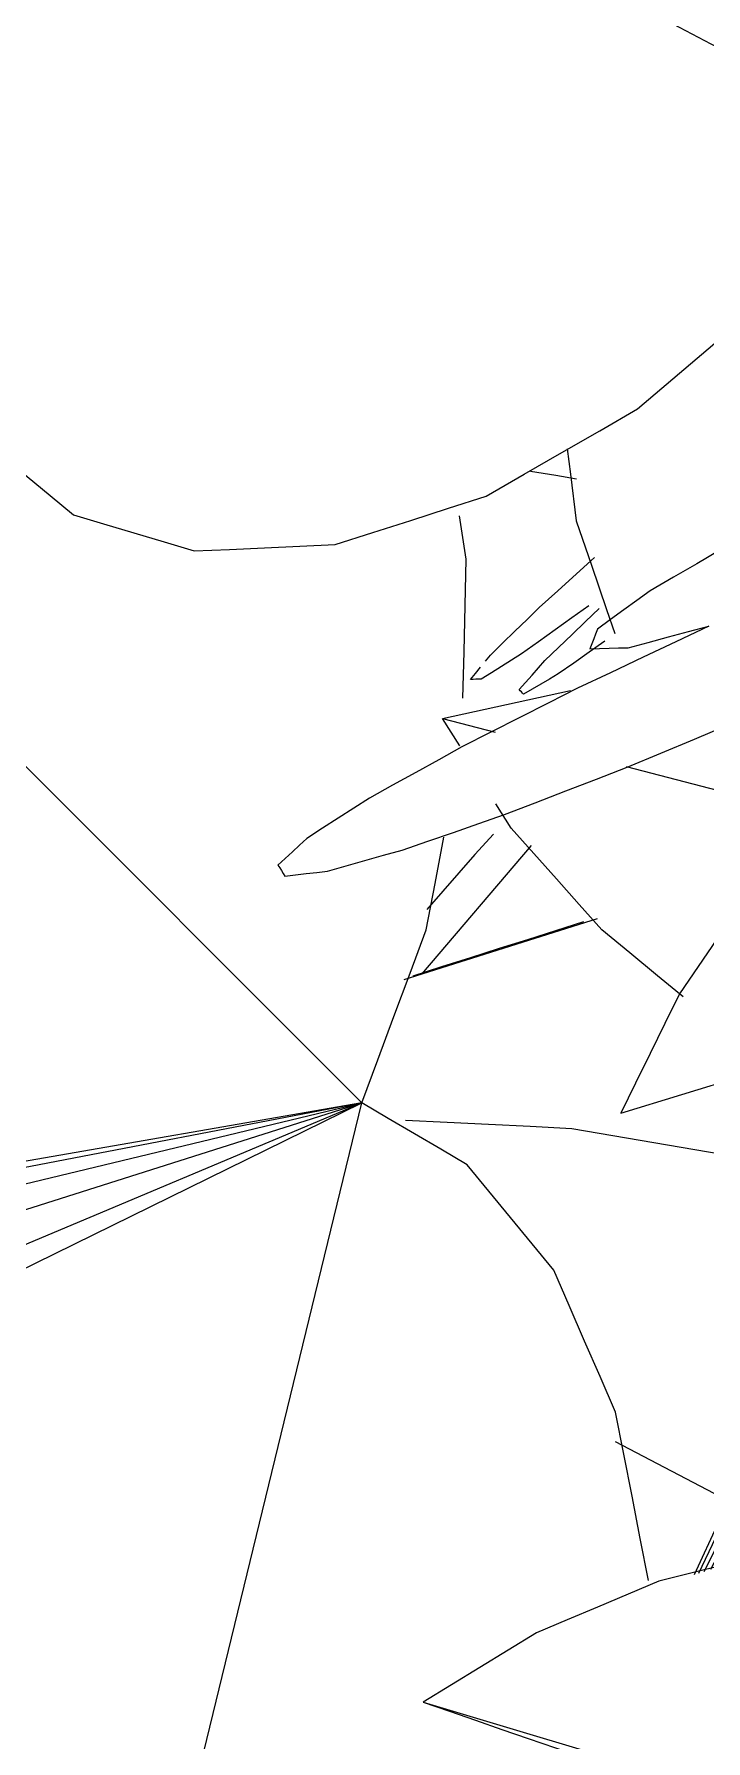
# Model space of a CAD drawing. Header units: metres. Extents: x 13.9 to 26.7, y -0.2 to 3.2.
# Drawn here: x 16.5497 to 16.5714, y 2.0206 to 2.0758 of the extents above; entities that cross this region are included whole.
import ezdxf

# ---------------------------------------------------------------- set-up
doc = ezdxf.new("R2010")
doc.units = ezdxf.units.M
doc.layers.add('Importações nas famílias', color=10, linetype='Continuous', lineweight=5)
doc.layers.add('Vegetação', color=7, linetype='Continuous', lineweight=5)

# ---------------------------------------------------------------- blocks, each defined once
blk = doc.blocks.new('Planta_pergolado_12200 - plantas pergolado_skp_Component_12-V138-Corte 1')
at = {"layer": 'Importações nas famílias'}
for p, q in [((16.587657, 1.283695), (16.586725, 1.284055)), ((16.562287, 1.279872), (16.594958, 1.270082)), ((16.602636, 1.267781), (16.604639, 1.267181))]:
    blk.add_line(p, q, dxfattribs=at)
at = {"layer": 'Importações nas famílias', "flags": 128}
for points in [[(16.574049, 1.284819), (16.573011, 1.284559), (16.571973, 1.284298), (16.570935, 1.284038), (16.569897, 1.283777)], [(16.578304, 1.285216), (16.57724, 1.285117), (16.576176, 1.285018), (16.575113, 1.284918), (16.574049, 1.284819)], [(16.582563, 1.284959), (16.581498, 1.285024), (16.580433, 1.285088), (16.579369, 1.285152), (16.578304, 1.285216)], [(16.586725, 1.284055), (16.585684, 1.284281), (16.584644, 1.284507), (16.583603, 1.284733), (16.582563, 1.284959)], [(16.569897, 1.283777), (16.568909, 1.283362), (16.567921, 1.282946), (16.566933, 1.282531), (16.565945, 1.282115)], [(16.565945, 1.282115), (16.565031, 1.281555), (16.564116, 1.280994), (16.563202, 1.280433), (16.562287, 1.279872)], [(16.562287, 1.279872), (16.563134, 1.279579), (16.563981, 1.279285), (16.564828, 1.278991), (16.565675, 1.278697)], [(16.565675, 1.278697), (16.566563, 1.278398), (16.56745, 1.278099), (16.568338, 1.2778), (16.569225, 1.2775)], [(16.569225, 1.2775), (16.570143, 1.277199), (16.571061, 1.276898), (16.571979, 1.276596), (16.572897, 1.276295)], [(16.572897, 1.276295), (16.573836, 1.275995), (16.574774, 1.275694), (16.575713, 1.275394), (16.576651, 1.275094)], [(16.576651, 1.275094), (16.5776, 1.274798), (16.578548, 1.274503), (16.579497, 1.274207), (16.580445, 1.273911)], [(16.580445, 1.273911), (16.581393, 1.273623), (16.582341, 1.273335), (16.583289, 1.273048), (16.584236, 1.27276)], [(16.584236, 1.27276), (16.585173, 1.272483), (16.58611, 1.272206), (16.587047, 1.271929), (16.587984, 1.271652)], [(16.587984, 1.271652), (16.588899, 1.271389), (16.589814, 1.271127), (16.590729, 1.270864), (16.591645, 1.270601)], [(16.591645, 1.270601), (16.592528, 1.270355), (16.593412, 1.270109), (16.594295, 1.269864), (16.595179, 1.269618)], [(16.604639, 1.267181), (16.604198, 1.268148), (16.603757, 1.269115), (16.603316, 1.270082), (16.603015, 1.27074)], [(16.603176, 1.26754), (16.603907, 1.267361), (16.604639, 1.267181)]]:
    blk.add_lwpolyline(points, dxfattribs=at)
blk = doc.blocks.new('Planta_pergolado_12200 - plantas pergolado_skp_Component_16-V482-Corte 1')
blk.add_blockref('Planta_pergolado_12200 - plantas pergolado_skp_Component_12-V138-Corte 1', (0, 0.742029))
blk = doc.blocks.new('Planta_pergolado_12200 - plantas pergolado_skp_-3067431-Corte 1')
blk.add_blockref('Planta_pergolado_12200 - plantas pergolado_skp_Component_16-V482-Corte 1', (0, 0))
blk = doc.blocks.new('Planta_pergolado_12200 - plantas pergolado_skp_-3067432-Corte 1')
blk.add_blockref('Planta_pergolado_12200 - plantas pergolado_skp_-3067431-Corte 1', (0, 0))
blk = doc.blocks.new('Planta_pergolado_12200 - plantas pergolado_skp_Component_12-V990-Corte 1')
at = {"layer": 'Importações nas famílias'}
blk.add_line((16.561674, 2.045255), (16.56792, 2.047232), dxfattribs=at)
at = {"layer": 'Importações nas famílias', "flags": 128}
for points in [[(16.564754, 2.046266), (16.565663, 2.046554), (16.566572, 2.046842), (16.56748, 2.04713)], [(16.561959, 2.045379), (16.562891, 2.045675), (16.563822, 2.04597), (16.564754, 2.046266)]]:
    blk.add_lwpolyline(points, dxfattribs=at)
blk = doc.blocks.new('Planta_pergolado_12200 - plantas pergolado_skp_Component_17-V991-Corte 1')
at = {"layer": 'Importações nas famílias'}
for p, q in [((16.571582, 2.026197), (16.578779, 2.040007)), ((16.577879, 2.039219), (16.578694, 2.04004)), ((16.579191, 2.039847), (16.571798, 2.026269)), ((16.579554, 2.039707), (16.571991, 2.026327)), ((16.572139, 2.026356), (16.579847, 2.039593)), ((16.571366, 2.026125), (16.577879, 2.039219)), ((16.575702, 2.036145), (16.571037, 2.026015)), ((16.575761, 2.035691), (16.571176, 2.026061)), ((16.582697, 2.035101), (16.575091, 2.026774)), ((16.582987, 2.033302), (16.582241, 2.032312)), ((16.578833, 2.028038), (16.578027, 2.027077))]:
    blk.add_line(p, q, dxfattribs=at)
at = {"layer": 'Importações nas famílias', "flags": 128}
for points in [[(16.608793, 2.066826), (16.608505, 2.066333), (16.608217, 2.065841)], [(16.582241, 2.032312), (16.581389, 2.031244), (16.580537, 2.030175), (16.579685, 2.029107), (16.578833, 2.028038)], [(16.570466, 2.018474), (16.569738, 2.017706), (16.56901, 2.016939)], [(16.56901, 2.016939), (16.568458, 2.016421), (16.567907, 2.015904), (16.567355, 2.015387), (16.566804, 2.014869)], [(16.566804, 2.014869), (16.566476, 2.014646), (16.566148, 2.014424), (16.565821, 2.014201), (16.565493, 2.013978)], [(16.565493, 2.013978), (16.565417, 2.014068), (16.565342, 2.014159), (16.565266, 2.014249), (16.56519, 2.01434)]]:
    blk.add_lwpolyline(points, dxfattribs=at)
blk = doc.blocks.new('Planta_pergolado_12200 - plantas pergolado_skp_Component_16-V992-Corte 1')
for name in ['Planta_pergolado_12200 - plantas pergolado_skp_Component_17-V991-Corte 1', 'Planta_pergolado_12200 - plantas pergolado_skp_Component_12-V990-Corte 1']:
    blk.add_blockref(name, (0, 0))
blk = doc.blocks.new('Planta_pergolado_12200 - plantas pergolado_skp_-V1045-Corte 1')
blk.add_blockref('Planta_pergolado_12200 - plantas pergolado_skp_Component_16-V992-Corte 1', (0, 0))
blk = doc.blocks.new('Planta_pergolado_12200 - plantas pergolado_skp_Component_12-V1075-Corte 1')
at = {"layer": 'Importações nas famílias'}
for p, q in [((16.564553, 2.049958), (16.563955, 2.049299)), ((16.562242, 2.045435), (16.56578, 2.049585))]:
    blk.add_line(p, q, dxfattribs=at)
at = {"layer": 'Importações nas famílias', "flags": 128}
blk.add_lwpolyline([(16.563955, 2.049299), (16.563437, 2.048705), (16.562919, 2.048111), (16.5624, 2.047517)], dxfattribs=at)
blk = doc.blocks.new('Planta_pergolado_12200 - plantas pergolado_skp_Component_12-V1076-Corte 1')
at = {"layer": 'Importações nas famílias', "flags": 128}
blk.add_lwpolyline([(16.565756, 2.06169), (16.566575, 2.061554), (16.567237, 2.061444)], dxfattribs=at)
blk = doc.blocks.new('Planta_pergolado_12200 - plantas pergolado_skp_Component_17-V1077-Corte 1')
at = {"layer": 'Importações nas famílias'}
blk.add_line((16.564298, 2.055547), (16.564458, 2.055744), dxfattribs=at)
at = {"layer": 'Importações nas famílias', "flags": 128}
for points in [[(16.566034, 2.057279), (16.566636, 2.057824), (16.567238, 2.058368), (16.567822, 2.058897)], [(16.564458, 2.055744), (16.564852, 2.056128), (16.565246, 2.056511), (16.56564, 2.056895), (16.566034, 2.057279)], [(16.567634, 2.057338), (16.567091, 2.056949), (16.566549, 2.05656), (16.566006, 2.05617), (16.565463, 2.055781)], [(16.566218, 2.05557), (16.566656, 2.055989), (16.567094, 2.056407), (16.567533, 2.056826), (16.567971, 2.057244)], [(16.568152, 2.056194), (16.56765, 2.05584), (16.567149, 2.055486), (16.566647, 2.055133)], [(16.565463, 2.055781), (16.565138, 2.055578), (16.564813, 2.055374), (16.564488, 2.055171), (16.564162, 2.054968)], [(16.565386, 2.054626), (16.565594, 2.054862), (16.565802, 2.055098), (16.56601, 2.055334), (16.566218, 2.05557)], [(16.563819, 2.054955), (16.563979, 2.055152), (16.564139, 2.055349)], [(16.564162, 2.054968), (16.564077, 2.054965), (16.563991, 2.054962), (16.563905, 2.054958), (16.563819, 2.054955)], [(16.566647, 2.055133), (16.566368, 2.054969), (16.56609, 2.054805), (16.565811, 2.054641), (16.565532, 2.054477)], [(16.565532, 2.054477), (16.565496, 2.054514), (16.565459, 2.054552), (16.565423, 2.054589), (16.565386, 2.054626)]]:
    blk.add_lwpolyline(points, dxfattribs=at)
blk = doc.blocks.new('Planta_pergolado_12200 - plantas pergolado_skp_Component_16-V1078-Corte 1')
for name in ['Planta_pergolado_12200 - plantas pergolado_skp_Component_12-V1076-Corte 1', 'Planta_pergolado_12200 - plantas pergolado_skp_Component_17-V1077-Corte 1', 'Planta_pergolado_12200 - plantas pergolado_skp_Component_12-V1075-Corte 1']:
    blk.add_blockref(name, (0, 0))
blk = doc.blocks.new('Planta_pergolado_12200 - plantas pergolado_skp_-V1129-Corte 1')
blk.add_blockref('Planta_pergolado_12200 - plantas pergolado_skp_Component_16-V1078-Corte 1', (0, 0))
blk = doc.blocks.new('Planta_pergolado_12200 - plantas pergolado_skp_Component_12-V1354-Corte 1')
at = {"layer": 'Importações nas famílias'}
blk.add_line((16.512737, 2.085113), (16.547627, 2.079659), dxfattribs=at)
at = {"layer": 'Importações nas famílias', "flags": 128}
for points in [[(16.516977, 2.086145), (16.518096, 2.086323), (16.519216, 2.086501), (16.520336, 2.086679), (16.521456, 2.086857)], [(16.521456, 2.086857), (16.522623, 2.086953), (16.523791, 2.08705), (16.524958, 2.087146), (16.526125, 2.087242)], [(16.526125, 2.087242), (16.527327, 2.087256), (16.528529, 2.087269), (16.529731, 2.087283), (16.530933, 2.087296)], [(16.530933, 2.087296), (16.532156, 2.087227), (16.533379, 2.087157), (16.534602, 2.087088), (16.535825, 2.087018)], [(16.535825, 2.087018), (16.537056, 2.086867), (16.538287, 2.086715), (16.539517, 2.086563), (16.540748, 2.086412)], [(16.540748, 2.086412), (16.541973, 2.08618), (16.543197, 2.085947), (16.544422, 2.085715), (16.545646, 2.085483)], [(16.512737, 2.085113), (16.513797, 2.085371), (16.514857, 2.085629), (16.515917, 2.085887), (16.516977, 2.086145)], [(16.545646, 2.085483), (16.546851, 2.085173), (16.548056, 2.084863), (16.549261, 2.084553), (16.549916, 2.084384)], [(16.515627, 2.081443), (16.514905, 2.08236), (16.514182, 2.083278), (16.51346, 2.084195), (16.512737, 2.085113)], [(16.519177, 2.078145), (16.51829, 2.078969), (16.517402, 2.079794), (16.516515, 2.080618), (16.515627, 2.081443)], [(16.523302, 2.075297), (16.522271, 2.076009), (16.52124, 2.076721), (16.520208, 2.077433), (16.519177, 2.078145)], [(16.527907, 2.072965), (16.526756, 2.073548), (16.525605, 2.074131), (16.524454, 2.074714), (16.523302, 2.075297)], [(16.532883, 2.071205), (16.531639, 2.071645), (16.530395, 2.072085), (16.529151, 2.072525), (16.527907, 2.072965)], [(16.538113, 2.070057), (16.536805, 2.070344), (16.535498, 2.070631), (16.53419, 2.070918), (16.532883, 2.071205)], [(16.540794, 2.069803), (16.539453, 2.06993), (16.538113, 2.070057)]]:
    blk.add_lwpolyline(points, dxfattribs=at)
blk = doc.blocks.new('Planta_pergolado_12200 - plantas pergolado_skp_Component_17-V1356-Corte 1')
at = {"layer": 'Importações nas famílias', "flags": 128}
for points in [[(16.566941, 2.062413), (16.567044, 2.061593), (16.567233, 2.060079)], [(16.567233, 2.060079), (16.56772, 2.058648), (16.568208, 2.057216), (16.568472, 2.056439)]]:
    blk.add_lwpolyline(points, dxfattribs=at)
blk = doc.blocks.new('Planta_pergolado_12200 - plantas pergolado_skp_Component_16-V1357-Corte 1')
for name in ['Planta_pergolado_12200 - plantas pergolado_skp_Component_17-V1356-Corte 1', 'Planta_pergolado_12200 - plantas pergolado_skp_Component_12-V1354-Corte 1']:
    blk.add_blockref(name, (0, 0))
blk = doc.blocks.new('Planta_pergolado_12200 - plantas pergolado_skp_-V1377-Corte 1')
blk.add_blockref('Planta_pergolado_12200 - plantas pergolado_skp_Component_16-V1357-Corte 1', (0, 0))
blk = doc.blocks.new('Planta_pergolado_12200 - plantas pergolado_skp_-V1378-Corte 1')
blk.add_blockref('Planta_pergolado_12200 - plantas pergolado_skp_-V1377-Corte 1', (0, 0))
blk = doc.blocks.new('Planta_pergolado_12200 - plantas pergolado_skp_-3067454-Corte 1')
for name in ['Planta_pergolado_12200 - plantas pergolado_skp_-V1045-Corte 1', 'Planta_pergolado_12200 - plantas pergolado_skp_-V1129-Corte 1', 'Planta_pergolado_12200 - plantas pergolado_skp_-V1378-Corte 1']:
    blk.add_blockref(name, (0, 0))
blk = doc.blocks.new('Planta_pergolado_12200 - plantas pergolado_skp_Component_12-V1561-Corte 1')
at = {"layer": 'Importações nas famílias'}
blk.add_line((16.57214, 2.02841), (16.568497, 2.03031), dxfattribs=at)
at = {"layer": 'Importações nas famílias', "flags": 128}
for points in [[(16.561714, 2.040712), (16.563057, 2.040646), (16.5644, 2.040579), (16.565743, 2.040513), (16.567087, 2.040447)], [(16.567087, 2.040447), (16.568412, 2.040219), (16.569738, 2.039992), (16.571064, 2.039764), (16.57239, 2.039537)], [(16.57239, 2.039537), (16.573668, 2.039153), (16.574946, 2.03877)]]:
    blk.add_lwpolyline(points, dxfattribs=at)
blk = doc.blocks.new('Planta_pergolado_12200 - plantas pergolado_skp_Component_17-V1565-Corte 1')
at = {"layer": 'Importações nas famílias'}
for p, q in [((16.537321, 2.064294), (16.560305, 2.041269)), ((16.56368, 2.058845), (16.563464, 2.06024)), ((16.560305, 2.041269), (16.532047, 2.036366)), ((16.560305, 2.041269), (16.533751, 2.036161)), ((16.535286, 2.035259), (16.560305, 2.041269)), ((16.536547, 2.033722), (16.560305, 2.041269)), ((16.537447, 2.031655), (16.560305, 2.041269)), ((16.537735, 2.030183), (16.560305, 2.041269)), ((16.549273, 1.995942), (16.560305, 2.041269))]:
    blk.add_line(p, q, dxfattribs=at)
at = {"layer": 'Importações nas famílias', "flags": 128}
for points in [[(16.563569, 2.054353), (16.563606, 2.05585), (16.563643, 2.057348), (16.56368, 2.058845)], [(16.562381, 2.04686), (16.562669, 2.048359), (16.562956, 2.049858)], [(16.560305, 2.041269), (16.560824, 2.042666), (16.561343, 2.044064), (16.561862, 2.045462), (16.562381, 2.04686)], [(16.563708, 2.039269), (16.562857, 2.039769), (16.562007, 2.040269), (16.561156, 2.040769), (16.560305, 2.041269)], [(16.566504, 2.035861), (16.565805, 2.036713), (16.565106, 2.037565), (16.564407, 2.038417), (16.563708, 2.039269)], [(16.568501, 2.031278), (16.568001, 2.032424), (16.567502, 2.03357), (16.567003, 2.034716), (16.566504, 2.035861)], [(16.569563, 2.025831), (16.569298, 2.027192), (16.569032, 2.028554), (16.568766, 2.029916), (16.568501, 2.031278)]]:
    blk.add_lwpolyline(points, dxfattribs=at)
blk = doc.blocks.new('Planta_pergolado_12200 - plantas pergolado_skp_Component_16-V1566-Corte 1')
for name in ['Planta_pergolado_12200 - plantas pergolado_skp_Component_17-V1565-Corte 1', 'Planta_pergolado_12200 - plantas pergolado_skp_Component_12-V1561-Corte 1']:
    blk.add_blockref(name, (0, 0))
blk = doc.blocks.new('Planta_pergolado_12200 - plantas pergolado_skp_Component_12-V1586-Corte 1')
at = {"layer": 'Importações nas famílias'}
for p, q in [((16.562912, 2.053695), (16.564612, 2.053249)), ((16.563466, 2.052809), (16.562912, 2.053695)), ((16.568847, 2.052141), (16.575101, 2.050503)), ((16.565125, 2.050153), (16.564633, 2.05094)), ((16.574768, 2.041963), (16.573751, 2.042591)), ((16.581503, 2.038859), (16.580437, 2.039203))]:
    blk.add_line(p, q, dxfattribs=at)
at = {"layer": 'Importações nas famílias', "flags": 128}
for points in [[(16.562912, 2.053695), (16.563946, 2.05392), (16.564979, 2.054145), (16.566012, 2.05437), (16.567045, 2.054595)], [(16.56806, 2.046859), (16.567326, 2.047683), (16.566593, 2.048506), (16.565859, 2.049329), (16.565125, 2.050153)], [(16.599472, 2.050006), (16.6006, 2.049475), (16.601727, 2.048944), (16.602855, 2.048413), (16.603983, 2.047882)], [(16.603983, 2.047882), (16.605065, 2.047272), (16.606146, 2.046663), (16.607228, 2.046054), (16.608309, 2.045444)], [(16.570681, 2.044692), (16.569854, 2.045376), (16.568957, 2.046117), (16.56806, 2.046859)], [(16.608309, 2.045444), (16.609333, 2.044763), (16.610356, 2.044082), (16.611326, 2.043436)], [(16.580437, 2.039203), (16.57928, 2.039732), (16.578122, 2.040261)]]:
    blk.add_lwpolyline(points, dxfattribs=at)
blk = doc.blocks.new('Planta_pergolado_12200 - plantas pergolado_skp_Component_16-V1588-Corte 1')
blk.add_blockref('Planta_pergolado_12200 - plantas pergolado_skp_Component_12-V1586-Corte 1', (0, 0))
blk = doc.blocks.new('Planta_pergolado_12200 - plantas pergolado_skp_-V1594-Corte 1')
for name in ['Planta_pergolado_12200 - plantas pergolado_skp_Component_16-V1588-Corte 1', 'Planta_pergolado_12200 - plantas pergolado_skp_Component_16-V1566-Corte 1']:
    blk.add_blockref(name, (0, 0))
blk = doc.blocks.new('Planta_pergolado_12200 - plantas pergolado_skp_-3067456-Corte 1')
blk.add_blockref('Planta_pergolado_12200 - plantas pergolado_skp_-V1594-Corte 1', (0, 0))
blk = doc.blocks.new('Planta_pergolado_12200 - plantas pergolado_skp_-3067465-Corte 1')
blk.add_blockref('Planta_pergolado_12200 - plantas pergolado_skp_-3067456-Corte 1', (0, 0))
blk = doc.blocks.new('Planta_pergolado_12200 - plantas pergolado_skp_Component_12-V2065-Corte 1')
at = {"layer": 'Importações nas famílias'}
blk.add_line((16.568668, 2.040942), (16.607646, 2.052807), dxfattribs=at)
at = {"layer": 'Importações nas famílias', "flags": 128}
for points in [[(16.594966, 2.058905), (16.593935, 2.058841), (16.592904, 2.058778), (16.591874, 2.058714), (16.590843, 2.058651)], [(16.597327, 2.058675), (16.597009, 2.058706), (16.595987, 2.058805), (16.594966, 2.058905)], [(16.590843, 2.058651), (16.589828, 2.058426), (16.588813, 2.058201), (16.587797, 2.057976), (16.586782, 2.057751)], [(16.586782, 2.057751), (16.585806, 2.057369), (16.58483, 2.056988), (16.583854, 2.056607), (16.582878, 2.056226)], [(16.582878, 2.056226), (16.581964, 2.055697), (16.58105, 2.055169), (16.580136, 2.054641), (16.579222, 2.054112)], [(16.579222, 2.054112), (16.578391, 2.053449), (16.577561, 2.052786), (16.57673, 2.052123), (16.5759, 2.051459)], [(16.5759, 2.051459), (16.575172, 2.050677), (16.574445, 2.049894), (16.573717, 2.049112), (16.57299, 2.048329)], [(16.57299, 2.048329), (16.572382, 2.047446), (16.571775, 2.046563), (16.571168, 2.045679), (16.57056, 2.044796)], [(16.57056, 2.044796), (16.570087, 2.043832), (16.569614, 2.042869), (16.569141, 2.041905), (16.568668, 2.040942)]]:
    blk.add_lwpolyline(points, dxfattribs=at)
blk = doc.blocks.new('Planta_pergolado_12200 - plantas pergolado_skp_Component_17-V2067-Corte 1')
at = {"layer": 'Importações nas famílias', "flags": 128}
for points in [[(16.572625, 2.05957), (16.571873, 2.059133), (16.571121, 2.058696), (16.570368, 2.05826), (16.569616, 2.057823)], [(16.569616, 2.057823), (16.569191, 2.057512), (16.568766, 2.057201), (16.568342, 2.05689), (16.567917, 2.05658)], [(16.571509, 2.056677), (16.57045, 2.056175), (16.569392, 2.055674), (16.568333, 2.055172), (16.567274, 2.054671)], [(16.567917, 2.05658), (16.567856, 2.056422), (16.567795, 2.056264), (16.567734, 2.056106), (16.567673, 2.055948)], [(16.568906, 2.055981), (16.569557, 2.056155), (16.570207, 2.056329), (16.570858, 2.056503), (16.571509, 2.056677)], [(16.567673, 2.055948), (16.567981, 2.055956), (16.568289, 2.055965), (16.568597, 2.055973), (16.568906, 2.055981)], [(16.567274, 2.054671), (16.56634, 2.054197), (16.565406, 2.053723), (16.564472, 2.053249), (16.563538, 2.052775)], [(16.568876, 2.052121), (16.569964, 2.052576), (16.571052, 2.05303), (16.572141, 2.053485), (16.573229, 2.05394)], [(16.563538, 2.052775), (16.562792, 2.052362), (16.562046, 2.051948), (16.5613, 2.051534), (16.560555, 2.05112)], [(16.564914, 2.050586), (16.565904, 2.050969), (16.566895, 2.051353), (16.567886, 2.051737), (16.568876, 2.052121)], [(16.560555, 2.05112), (16.560048, 2.050795), (16.559541, 2.050469), (16.559035, 2.050144), (16.558528, 2.049818)], [(16.56161, 2.04944), (16.562436, 2.049727), (16.563262, 2.050013), (16.564088, 2.050299), (16.564914, 2.050586)], [(16.558528, 2.049818), (16.558295, 2.049603), (16.558062, 2.049388), (16.557829, 2.049173), (16.557596, 2.048958)], [(16.559192, 2.048762), (16.559796, 2.048932), (16.560401, 2.049101), (16.561006, 2.049271), (16.56161, 2.04944)], [(16.557596, 2.048958), (16.557653, 2.048868), (16.55771, 2.048778), (16.557766, 2.048688), (16.557823, 2.048597)], [(16.557823, 2.048597), (16.558165, 2.048639), (16.558507, 2.04868), (16.55885, 2.048721), (16.559192, 2.048762)]]:
    blk.add_lwpolyline(points, dxfattribs=at)
blk = doc.blocks.new('Planta_pergolado_12200 - plantas pergolado_skp_Component_16-V2068-Corte 1')
for name in ['Planta_pergolado_12200 - plantas pergolado_skp_Component_17-V2067-Corte 1', 'Planta_pergolado_12200 - plantas pergolado_skp_Component_12-V2065-Corte 1']:
    blk.add_blockref(name, (0, 0))
blk = doc.blocks.new('Planta_pergolado_12200 - plantas pergolado_skp_-3067412-Corte 1')
blk.add_blockref('Planta_pergolado_12200 - plantas pergolado_skp_Component_16-V2068-Corte 1', (0, 0))
blk = doc.blocks.new('Planta_pergolado_12200 - plantas pergolado_skp_Component_17-V2271-Corte 1')
at = {"layer": 'Importações nas famílias'}
blk.add_line((16.577685, 2.07227), (16.551051, 2.086332), dxfattribs=at)
at = {"layer": 'Importações nas famílias', "flags": 128}
for points in [[(16.569212, 2.063701), (16.570352, 2.064672), (16.571491, 2.065644), (16.57263, 2.066615), (16.573769, 2.067586)], [(16.564325, 2.060879), (16.565547, 2.061585), (16.566769, 2.06229), (16.567991, 2.062996), (16.569212, 2.063701)], [(16.548, 2.062748), (16.548748, 2.062131), (16.549495, 2.061514), (16.550243, 2.060897), (16.550991, 2.06028)], [(16.559442, 2.059312), (16.560663, 2.059704), (16.561883, 2.060096), (16.563104, 2.060487), (16.564325, 2.060879)], [(16.550991, 2.06028), (16.551966, 2.059987), (16.552942, 2.059694), (16.553918, 2.059401), (16.554893, 2.059108)], [(16.554893, 2.059108), (16.55603, 2.059159), (16.557167, 2.05921), (16.558304, 2.059261), (16.559442, 2.059312)]]:
    blk.add_lwpolyline(points, dxfattribs=at)
blk = doc.blocks.new('Planta_pergolado_12200 - plantas pergolado_skp_Component_16-V2272-Corte 1')
blk.add_blockref('Planta_pergolado_12200 - plantas pergolado_skp_Component_17-V2271-Corte 1', (0, 0))
blk = doc.blocks.new('Planta_pergolado_12200 - plantas pergolado_skp_-V2293-Corte 1')
blk.add_blockref('Planta_pergolado_12200 - plantas pergolado_skp_Component_16-V2272-Corte 1', (0, 0))
blk = doc.blocks.new('Planta_pergolado_12200 - plantas pergolado_skp_-3067414-Corte 1')
blk.add_blockref('Planta_pergolado_12200 - plantas pergolado_skp_-V2293-Corte 1', (0, 0))
blk = doc.blocks.new('Planta_pergolado_12200 - plantas pergolado_skp_-3067421-Corte 1')
for name in ['Planta_pergolado_12200 - plantas pergolado_skp_-3067414-Corte 1', 'Planta_pergolado_12200 - plantas pergolado_skp_-3067412-Corte 1']:
    blk.add_blockref(name, (0, 0))
blk = doc.blocks.new('Planta_pergolado_12200 - Planta_pergolado_12200-3067476-Corte 1')
for name in ['Planta_pergolado_12200 - plantas pergolado_skp_-3067465-Corte 1', 'Planta_pergolado_12200 - plantas pergolado_skp_-3067421-Corte 1', 'Planta_pergolado_12200 - plantas pergolado_skp_-3067454-Corte 1', 'Planta_pergolado_12200 - plantas pergolado_skp_-3067432-Corte 1']:
    blk.add_blockref(name, (0, 0))

msp = doc.modelspace()

# ---------------------------------------------------------------- block references
at = {"layer": 'Vegetação', "color": 10}
msp.add_blockref('Planta_pergolado_12200 - Planta_pergolado_12200-3067476-Corte 1', (0, 0), dxfattribs=at)

doc.saveas('drawing.dxf')
